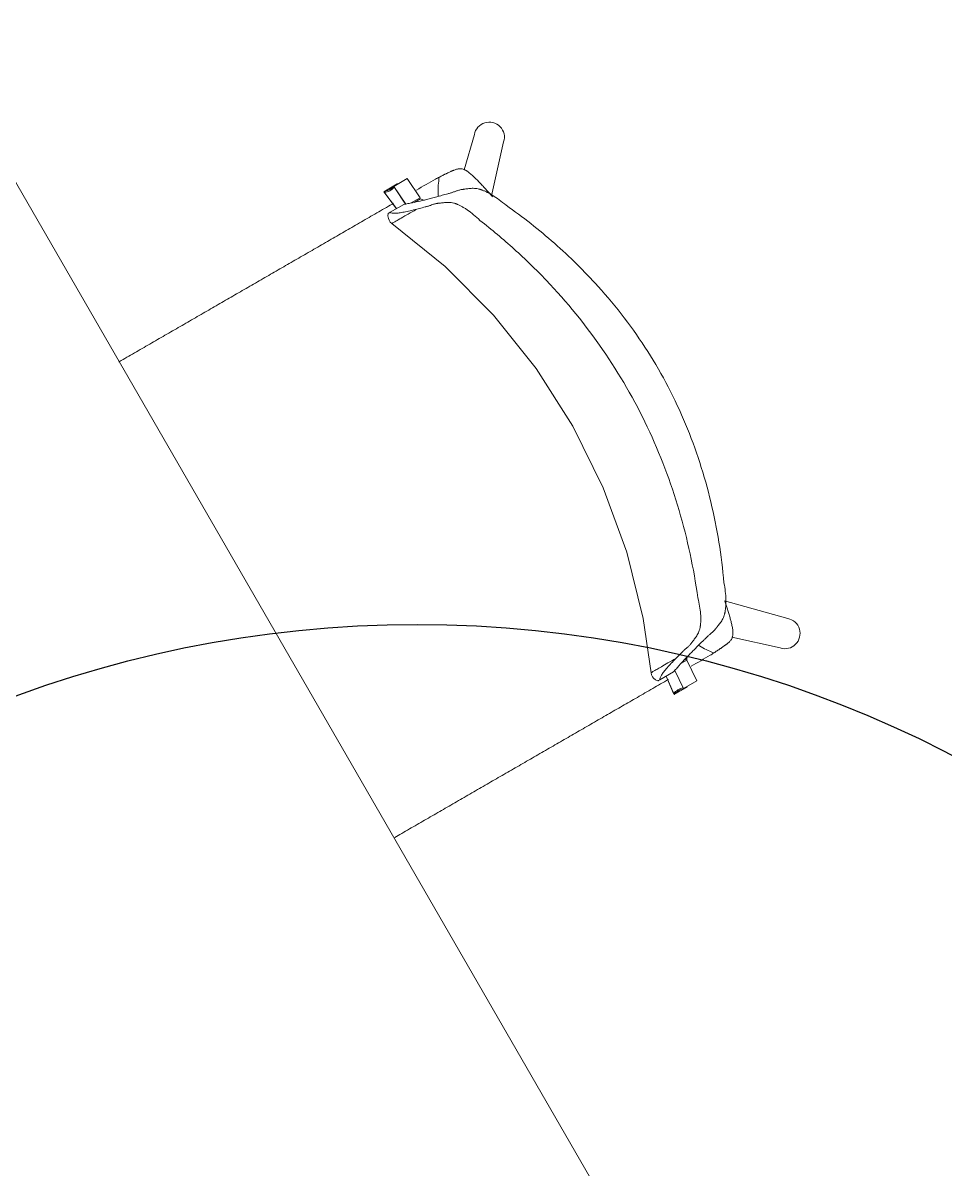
# Model space of a CAD drawing. Header units: millimetres. Extents: x 155920 to 295199, y -4084 to 97293.
# Drawn here: x 184079 to 184875, y 23901 to 24890 of the extents above; entities that cross this region are included whole.
import ezdxf

# ---------------------------------------------------------------- set-up
doc = ezdxf.new("R2010")
doc.units = ezdxf.units.MM
doc.header["$MEASUREMENT"] = 0
doc.layers.add('I-FURN', color=8, linetype='CONTINUOUS', lineweight=9)
doc.layers.add('Social Distancing', color=7, linetype='CONTINUOUS')

msp = doc.modelspace()

# ---------------------------------------------------------------- linework, layer by layer
at = {"layer": 'I-FURN'}
for p, q in [((184568.2, 23894.18), (183993.15, 24890.1)), ((184468.86, 24793.71), (184460.19, 24763.17)), ((184483.81, 24740.78), (184494.17, 24787.3)), ((184402.27, 24751.07), (184390.73, 24744.41)), ((184399.31, 24748.99), (184410.85, 24755.65)), ((184409.57, 24733.73), (184399.31, 24748.99)), ((184409.47, 24733.71), (184399.76, 24748.15)), ((184410.85, 24755.65), (184421.99, 24739.09)), ((184390.73, 24744.41), (184401.68, 24729.8)), ((184391.18, 24743.57), (184401.55, 24729.73)), ((184421.99, 24739.09), (184414.33, 24734.68)), ((184422.44, 24738.26), (184417.32, 24735.3)), ((184407.96, 24733.43), (184396.16, 24726.61)), ((184394.2, 24723.43), (184394.36, 24725.58)), ((184394.6, 24721.19), (184394.2, 24723.43)), ((184395.17, 24719.8), (184394.6, 24721.19)), ((184396.21, 24718.22), (184395.17, 24719.8)), ((184397.56, 24716.9), (184396.21, 24718.22)), ((184397.56, 24716.9), (184443.55, 24679.78)), ((184443.55, 24679.78), (184485.27, 24637.9)), ((184485.27, 24637.9), (184522.22, 24591.76)), ((184522.22, 24591.76), (184553.98, 24541.88)), ((184553.98, 24541.88), (184580.16, 24488.85)), ((184580.16, 24488.85), (184600.46, 24433.31)), ((184600.46, 24433.31), (184614.63, 24375.91)), ((184739.46, 24375.84), (184684.97, 24391.33)), ((184614.63, 24375.91), (184621.44, 24329.12)), ((184691.24, 24359.86), (184733.04, 24350.53)), ((184647.27, 24337.03), (184652.38, 24339.99)), ((184649.32, 24339.32), (184651.93, 24340.82)), ((184652.38, 24339.99), (184661.15, 24322.07)), ((184621.44, 24329.12), (184621.91, 24327.29)), ((184621.91, 24327.29), (184622.76, 24325.6)), ((184622.76, 24325.6), (184623.68, 24324.41)), ((184623.68, 24324.41), (184625.42, 24322.94)), ((184625.42, 24322.94), (184627.36, 24322.01)), ((184640.96, 24329.86), (184629.15, 24323.05)), ((184634.48, 24326.12), (184640.9, 24311.1)), ((184634.55, 24326.16), (184641.35, 24310.26)), ((184649.6, 24315.4), (184641.95, 24331.03)), ((184661.15, 24322.07), (184649.6, 24315.4)), ((184641.35, 24310.26), (184652.9, 24316.93))]:
    msp.add_line(p, q, dxfattribs=at)
for centre, start, end in [((184481.73, 24791.35), 341.98964, 169.60587), ((184737.1, 24362.97), 251.96621, 79.58244)]:
    msp.add_arc(centre, 13.09, start, end, dxfattribs=at)
for centre, start_param, end_param in [((184387.15, 24761.39), 2.819103, 3.398599), ((184387.6, 24760.55), 2.819103, 3.398599), ((184398.7, 24768.06), 2.819103, 2.902745), ((184653.82, 24299.51), 6.026179, 6.605675), ((184654.27, 24298.67), 6.026179, 6.605675)]:
    msp.add_ellipse(centre, major_axis=(-8.7, 15.06), ratio=0.978487, start_param=start_param, end_param=end_param, dxfattribs=at)
for points in [[(184435.18, 24755.25), (184435.75, 24755.54), (184436.9, 24756.12), (184438.05, 24756.7), (184438.62, 24756.99)], [(184418.8, 24745.79), (184424.44, 24749.04), (184429.89, 24752.19), (184435.18, 24755.25)], [(184484.55, 24739.99), (184483.74, 24740.93), (184482.93, 24741.87), (184482.12, 24742.81)], [(184482.12, 24742.81), (184482.92, 24741.89), (184483.72, 24740.96), (184484.51, 24740.03)], [(184419.17, 24729.37), (184417.14, 24728.82), (184413.29, 24727.86), (184408.17, 24726.81), (184403.76, 24726.02), (184401.39, 24725.79), (184400.36, 24725.77)], [(184407.96, 24733.43), (184409.1, 24733.64), (184411.46, 24734.06), (184414.02, 24734.59), (184415.36, 24734.89)], [(184396.16, 24726.61), (184395.67, 24726.33), (184394.96, 24725.92), (184394.39, 24725.59), (184394.3, 24725.54), (184394.7, 24725.77), (184395.02, 24725.96)], [(184629.15, 24323.05), (184629.1, 24323.51), (184629.26, 24324.66), (184630.36, 24327.02), (184632.44, 24329.93), (184635.33, 24333.35), (184638.8, 24337.26), (184641.56, 24340.12), (184643.05, 24341.59)], [(184672.51, 24344.18), (184667.19, 24341.1), (184661.72, 24337.95), (184656.08, 24334.69)], [(184675.74, 24346.28), (184675.21, 24345.93), (184674.13, 24345.23), (184673.05, 24344.53), (184672.51, 24344.18)], [(184645.92, 24335.54), (184644.99, 24334.53), (184643.26, 24332.57), (184641.71, 24330.74), (184640.96, 24329.86)], [(184628.03, 24322.4), (184627.71, 24322.21), (184627.3, 24321.98), (184627.38, 24322.03), (184627.96, 24322.36), (184628.67, 24322.77), (184629.15, 24323.05)]]:
    msp.add_open_spline(points, degree=3, dxfattribs=at)
for points, knots in [([(184438.62, 24756.99), (184438.18, 24754.57), (184437.62, 24749.85), (184437.53, 24744.37), (184437.76, 24741.27), (184437.85, 24740.37)], [0, 0, 0, 0, 0.02777778, 0.05555556, 0.06696683, 0.06696683, 0.06696683, 0.06696683]), ([(184438.62, 24756.99), (184439.58, 24757.48), (184441.06, 24758.23), (184442.81, 24759.1), (184443.8, 24759.59), (184444.54, 24759.95), (184445.25, 24760.3), (184446.17, 24760.74), (184447.27, 24761.27), (184448.39, 24761.79), (184449.21, 24762.15), (184449.69, 24762.36), (184450.05, 24762.52), (184450.41, 24762.67), (184450.89, 24762.87), (184451.72, 24763.19), (184452.87, 24763.61), (184454.2, 24763.99), (184455.48, 24764.23), (184456.85, 24764.3), (184458.32, 24764.11), (184459.59, 24763.73), (184460.6, 24763.29), (184461.31, 24762.93), (184462, 24762.52), (184462.93, 24761.93), (184464.09, 24761.08), (184465.48, 24759.94), (184466.9, 24758.7), (184468.22, 24757.46), (184469.41, 24756.32), (184470.56, 24755.18), (184471.77, 24753.95), (184473.09, 24752.59), (184474.84, 24750.75), (184477.94, 24747.43), (184480.52, 24744.59), (184482.12, 24742.81)], [0, 0, 0, 0, 0.0625, 0.09375, 0.109375, 0.125, 0.140625, 0.15625, 0.1875, 0.21875, 0.234375, 0.242188, 0.25, 0.257812, 0.265625, 0.28125, 0.3125, 0.34375, 0.375, 0.40625, 0.4375, 0.46875, 0.484375, 0.5, 0.515625, 0.53125, 0.5625, 0.59375, 0.625, 0.65625, 0.6875, 0.71875, 0.75, 0.78125, 0.8125, 0.875, 1, 1, 1, 1]), ([(184415.36, 24734.89), (184417.34, 24735.24), (184420.66, 24735.95), (184425.74, 24737.2), (184429.83, 24738.27), (184434.08, 24739.4), (184438.56, 24740.62), (184442.6, 24741.7), (184445.94, 24742.62), (184448.08, 24743.2), (184449.76, 24743.72), (184451.38, 24744.29), (184452.98, 24744.9), (184454.67, 24745.47), (184456.01, 24745.85), (184457.21, 24746.12), (184458.1, 24746.27), (184458.62, 24746.34), (184459.03, 24746.39), (184459.44, 24746.44), (184459.99, 24746.51), (184460.96, 24746.65), (184462.37, 24746.87), (184464.13, 24747.12), (184465.98, 24747.3), (184467.92, 24747.36), (184469.98, 24747.25), (184471.79, 24746.96), (184473.12, 24746.63), (184473.9, 24746.4), (184474.48, 24746.2), (184475.08, 24745.99), (184475.89, 24745.69), (184477.31, 24745.12), (184479.41, 24744.18), (184482.02, 24742.82), (184485.61, 24740.73), (184490.3, 24737.54), (184494.27, 24734.37), (184496.3, 24732.63)], [0, 0, 0, 0, 0.142857, 0.214286, 0.285714, 0.357143, 0.428571, 0.5, 0.535714, 0.571429, 0.589286, 0.607143, 0.642857, 0.660714, 0.678571, 0.696429, 0.705357, 0.709821, 0.714286, 0.71875, 0.723214, 0.732143, 0.75, 0.767857, 0.785714, 0.803571, 0.821429, 0.839286, 0.848214, 0.852679, 0.857143, 0.861607, 0.866071, 0.875, 0.892857, 0.910714, 0.928571, 0.964286, 1, 1, 1, 1]), ([(184424.96, 24737.07), (184424.53, 24737.29), (184423.63, 24737.72), (184422.8, 24738.07), (184422.37, 24738.24)], [-0.5281276, -0.5281276, -0.5281276, -0.5281276, -0.3333333, -0.1189454, -0.1189454, -0.1189454, -0.1189454]), ([(184161.78, 24597.4), (184161.92, 24597.48), (184166.39, 24600.06), (184175.32, 24605.21), (184188.61, 24612.89), (184201.7, 24620.45), (184212.59, 24626.73), (184221.34, 24631.78), (184227.96, 24635.61), (184234.57, 24639.42), (184243.24, 24644.43), (184253.96, 24650.62), (184264.65, 24656.79), (184273.27, 24661.76), (184279.82, 24665.55), (184286.39, 24669.34), (184295.04, 24674.34), (184305.8, 24680.55), (184316.61, 24686.79), (184325.35, 24691.84), (184332, 24695.67), (184338.64, 24699.51), (184347.36, 24704.54), (184358.18, 24710.79), (184371.22, 24718.32), (184384.59, 24726.03), (184393.9, 24731.41), (184398.72, 24734.19), (184399.12, 24734.42)], [-0.751114, -0.751114, -0.751114, -0.751114, -0.75, -0.7142857, -0.6785714, -0.6428571, -0.6071429, -0.5892857, -0.5714286, -0.5535714, -0.5357143, -0.5, -0.4642857, -0.4464286, -0.4285714, -0.4107143, -0.3928571, -0.3571429, -0.3214286, -0.3035714, -0.2857143, -0.2678571, -0.25, -0.2142857, -0.1785714, -0.1428571, -0.1071429, -0.103964, -0.103964, -0.103964, -0.103964]), ([(184397.56, 24716.9), (184397.56, 24716.9), (184397.68, 24716.97), (184398.13, 24717.23), (184398.91, 24717.68), (184400.64, 24718.68), (184404.02, 24720.63), (184410.26, 24724.23), (184415.91, 24727.5), (184419.17, 24729.37)], [0.3374293, 0.3374293, 0.3374293, 0.3374293, 0.3888889, 0.4444444, 0.5138889, 0.5833333, 0.7222222, 0.8611111, 1, 1, 1, 1]), ([(184473.72, 24719.59), (184471.86, 24721.39), (184468.23, 24724.67), (184463.88, 24727.99), (184460.52, 24730.19), (184458.07, 24731.62), (184456.08, 24732.63), (184454.71, 24733.24), (184453.94, 24733.57), (184453.37, 24733.8), (184452.8, 24734.01), (184452.05, 24734.26), (184450.76, 24734.63), (184448.96, 24734.97), (184446.89, 24735.13), (184444.92, 24735.12), (184443.04, 24734.99), (184441.27, 24734.8), (184439.87, 24734.62), (184438.94, 24734.52), (184438.41, 24734.47), (184438.02, 24734.44), (184437.64, 24734.4), (184437.15, 24734.35), (184436.33, 24734.24), (184435.26, 24734.03), (184434.09, 24733.72), (184432.65, 24733.24), (184431.28, 24732.71), (184429.86, 24732.21), (184428.71, 24731.86), (184427.51, 24731.54), (184425.91, 24731.11), (184423.12, 24730.37), (184420.74, 24729.77), (184419.17, 24729.37)], [0, 0, 0, 0, 0.0625, 0.125, 0.15625, 0.1875, 0.21875, 0.234375, 0.242188, 0.25, 0.257812, 0.265625, 0.28125, 0.3125, 0.34375, 0.375, 0.40625, 0.4375, 0.46875, 0.484375, 0.492188, 0.5, 0.507812, 0.515625, 0.53125, 0.5625, 0.59375, 0.625, 0.6875, 0.71875, 0.75, 0.78125, 0.8125, 0.875, 1, 1, 1, 1]), ([(184496.3, 24732.63), (184510.8, 24722.45), (184538.62, 24700.59), (184580.75, 24659.19), (184620.38, 24607.56), (184653.13, 24544.53), (184671.21, 24488.22), (184680.46, 24441.92), (184683.4, 24418.53), (184684.44, 24406.76)], [-1, -1, -1, -1, -0.863636, -0.727273, -0.545455, -0.363636, -0.181818, -0.090909, 0, 0, 0, 0]), ([(184400.26, 24725.77), (184399.28, 24725.75), (184397.59, 24725.91), (184396.53, 24726.33), (184396.16, 24726.61)], [0.6721135, 0.6721135, 0.6721135, 0.6721135, 0.8333333, 1, 1, 1, 1]), ([(184661.85, 24393.73), (184660.1, 24406.5), (184655.65, 24431.84), (184643.02, 24481.8), (184620.13, 24542.15), (184581.39, 24609.26), (184540.57, 24659.25), (184503.61, 24695.17), (184483.9, 24711.69), (184473.72, 24719.59)], [-1, -1, -1, -1, -0.9, -0.8, -0.6, -0.4, -0.2, -0.1, 0, 0, 0, 0]), ([(184684.44, 24406.76), (184684.93, 24404.13), (184685.69, 24399.12), (184686.1, 24393.46), (184686.13, 24389.3), (184685.99, 24386.37), (184685.76, 24384.08), (184685.54, 24382.56), (184685.4, 24381.71), (184685.28, 24381.09), (184685.16, 24380.48), (184684.97, 24379.69), (184684.59, 24378.38), (184683.94, 24376.66), (184683.01, 24374.82), (184681.98, 24373.17), (184680.9, 24371.66), (184679.8, 24370.26), (184678.91, 24369.15), (184678.3, 24368.38), (184677.97, 24367.94), (184677.72, 24367.61), (184677.47, 24367.28), (184677.15, 24366.86), (184676.57, 24366.17), (184675.74, 24365.26), (184674.74, 24364.3), (184673.4, 24363.12), (184672.08, 24362.03), (184670.77, 24360.92), (184669.81, 24360.02), (184668.86, 24359.09), (184667.6, 24357.86), (184665.45, 24355.72), (184662.48, 24352.77), (184659.19, 24349.5), (184656.09, 24346.38), (184653.12, 24343.37), (184650.4, 24340.54), (184647.98, 24337.92), (184646.57, 24336.31), (184645.92, 24335.54)], [0, 0, 0, 0, 0.035714, 0.071429, 0.089286, 0.107143, 0.125, 0.133929, 0.138393, 0.142857, 0.147321, 0.151786, 0.160714, 0.178571, 0.196429, 0.214286, 0.232143, 0.25, 0.267857, 0.276786, 0.28125, 0.285714, 0.290179, 0.294643, 0.303571, 0.321429, 0.339286, 0.357143, 0.392857, 0.410714, 0.428571, 0.446429, 0.464286, 0.5, 0.571429, 0.642857, 0.714286, 0.785714, 0.857143, 0.928571, 1, 1, 1, 1]), ([(184643.05, 24341.59), (184644.18, 24342.77), (184645.89, 24344.52), (184647.93, 24346.57), (184649.1, 24347.73), (184649.98, 24348.62), (184650.85, 24349.44), (184652, 24350.42), (184653.14, 24351.34), (184654.27, 24352.35), (184655.13, 24353.2), (184655.85, 24354.03), (184656.35, 24354.68), (184656.64, 24355.08), (184656.86, 24355.39), (184657.08, 24355.71), (184657.39, 24356.14), (184657.95, 24356.9), (184658.8, 24358.03), (184659.86, 24359.46), (184660.91, 24361.02), (184661.9, 24362.72), (184662.79, 24364.6), (184663.4, 24366.33), (184663.72, 24367.63), (184663.88, 24368.41), (184663.98, 24369.01), (184664.07, 24369.62), (184664.18, 24370.44), (184664.33, 24371.93), (184664.45, 24374.16), (184664.44, 24377), (184664.21, 24381.01), (184663.51, 24386.44), (184662.49, 24391.22), (184661.85, 24393.73)], [0, 0, 0, 0, 0.125, 0.1875, 0.21875, 0.25, 0.28125, 0.3125, 0.375, 0.40625, 0.4375, 0.46875, 0.484375, 0.492188, 0.5, 0.507812, 0.515625, 0.53125, 0.5625, 0.59375, 0.625, 0.65625, 0.6875, 0.71875, 0.734375, 0.742188, 0.75, 0.757812, 0.765625, 0.78125, 0.8125, 0.84375, 0.875, 0.9375, 1, 1, 1, 1]), ([(184685.21, 24391.04), (184685.95, 24388.77), (184687.12, 24385.11), (184688.45, 24380.77), (184689.17, 24378.33), (184689.69, 24376.51), (184690.15, 24374.84), (184690.55, 24373.29), (184690.95, 24371.68), (184691.36, 24369.92), (184691.73, 24368.07), (184692.02, 24366.3), (184692.17, 24364.86), (184692.22, 24363.76), (184692.23, 24362.97), (184692.19, 24362.16), (184692.07, 24361.07), (184691.76, 24359.78), (184691.19, 24358.41), (184690.44, 24357.26), (184689.6, 24356.28), (184688.6, 24355.31), (184687.66, 24354.52), (184686.97, 24353.97), (184686.56, 24353.66), (184686.24, 24353.42), (184685.93, 24353.18), (184685.51, 24352.87), (184684.78, 24352.35), (184683.77, 24351.63), (184682.77, 24350.94), (184681.93, 24350.37), (184681.27, 24349.92), (184680.58, 24349.47), (184679.66, 24348.85), (184678.04, 24347.78), (184676.65, 24346.87), (184675.74, 24346.28)], [0, 0, 0, 0, 0.125, 0.1875, 0.21875, 0.25, 0.28125, 0.3125, 0.34375, 0.375, 0.40625, 0.4375, 0.46875, 0.484375, 0.5, 0.515625, 0.53125, 0.5625, 0.59375, 0.625, 0.65625, 0.6875, 0.71875, 0.734375, 0.742188, 0.75, 0.757812, 0.765625, 0.78125, 0.8125, 0.84375, 0.859375, 0.875, 0.890625, 0.90625, 0.9375, 1, 1, 1, 1]), ([(184662.19, 24353.07), (184662.53, 24352.84), (184664.72, 24351.4), (184669.06, 24348.98), (184673.42, 24347.11), (184675.74, 24346.28)], [0.93933321, 0.93933321, 0.93933321, 0.93933321, 0.94444444, 0.97222222, 1, 1, 1, 1]), ([(184643.05, 24341.59), (184640.45, 24340.09), (184635.79, 24337.41), (184630.26, 24334.21), (184626.15, 24331.84), (184623.86, 24330.51), (184622.62, 24329.8), (184621.98, 24329.43), (184621.56, 24329.19), (184621.44, 24329.12), (184621.44, 24329.12)], [0, 0, 0, 0, 0.1111111, 0.2222222, 0.3333333, 0.4444444, 0.5, 0.5555556, 0.6111111, 0.6625707, 0.6625707, 0.6625707, 0.6625707]), ([(184652.35, 24339.96), (184652.41, 24340.41), (184652.5, 24341.31), (184652.59, 24342.27), (184652.62, 24342.75)], [-0.8741323, -0.8741323, -0.8741323, -0.8741323, -0.6666667, -0.4718724, -0.4718724, -0.4718724, -0.4718724]), ([(184636.49, 24323.38), (184635.89, 24323.03), (184633.07, 24321.4), (184628, 24318.48), (184621.24, 24314.58), (184614.55, 24310.71), (184605.79, 24305.66), (184595.09, 24299.48), (184584.49, 24293.36), (184575.91, 24288.41), (184569.35, 24284.62), (184562.75, 24280.8), (184554.06, 24275.79), (184543.28, 24269.56), (184530.39, 24262.12), (184517.28, 24254.55), (184504.14, 24246.97), (184491.18, 24239.49), (184480.35, 24233.23), (184471.62, 24228.19), (184465, 24224.37), (184458.39, 24220.56), (184449.7, 24215.54), (184438.92, 24209.31), (184428.1, 24203.07), (184419.38, 24198.03), (184412.77, 24194.21), (184406.3, 24190.48), (184402.08, 24188.05), (184400.05, 24186.87)], [-0.8977274, -0.8977274, -0.8977274, -0.8977274, -0.8928571, -0.875, -0.8571429, -0.8392857, -0.8214286, -0.7857143, -0.75, -0.7321429, -0.7142857, -0.6964286, -0.6785714, -0.6428571, -0.6071429, -0.5714286, -0.5357143, -0.5, -0.4642857, -0.4464286, -0.4285714, -0.4107143, -0.3928571, -0.3571429, -0.3214286, -0.3035714, -0.2857143, -0.2678571, -0.2509628, -0.2509628, -0.2509628, -0.2509628])]:
    msp.add_open_spline(points, degree=3, knots=knots, dxfattribs=at)
at = {"layer": 'Social Distancing'}
msp.add_circle((184419.4, 23370.81), 1000, dxfattribs=at)

doc.saveas('drawing.dxf')
